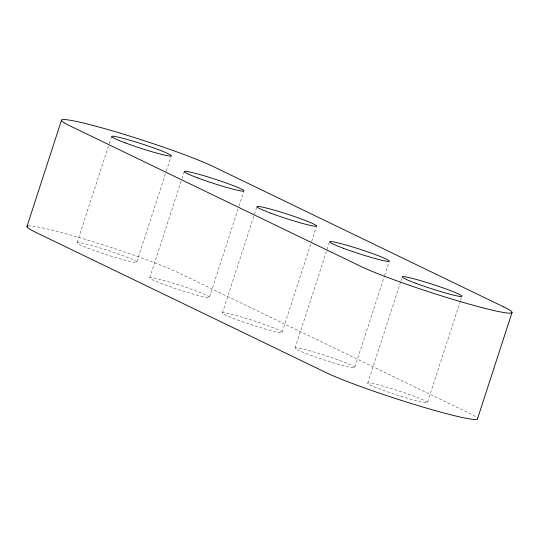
<?xml version="1.0" encoding="UTF-8"?>
<svg xmlns="http://www.w3.org/2000/svg" width="539" height="539" viewBox="0 0 539 539"><rect width="100%" height="100%" fill="white"/><g stroke="black" fill="none" stroke-linecap="round" stroke-linejoin="round"><path stroke-width="0.4" stroke-dasharray="2.69 2.02" d="M77.077 242.698L109.026 144.385M109.282 143.583L111.62 136.394M136.724 262.176A31.377 2.244 18 0 0 93.132 245.899A31.377 2.244 18 0 0 90.848 249.24A31.377 2.244 18 0 0 136.724 262.176L166.073 171.853M166.329 171.058L171.267 155.872M149.741 277.807L181.69 179.494M181.946 178.692L184.284 171.496M209.388 297.285A31.377 2.244 18 0 0 165.796 281.008A31.377 2.244 18 0 0 163.512 284.349A31.377 2.244 18 0 0 209.388 297.285L238.737 206.963M238.993 206.161L243.931 190.974M222.405 312.916L256.948 206.605M282.052 332.395A31.377 2.244 18 0 0 238.46 316.11A31.377 2.244 18 0 0 236.176 319.459A31.377 2.244 18 0 0 282.052 332.395L311.401 242.072M311.657 241.27L316.595 226.084M295.069 348.026L329.612 241.715M354.716 367.504A31.377 2.244 18 0 0 311.124 351.219A31.377 2.244 18 0 0 308.84 354.561A31.377 2.244 18 0 0 354.716 367.504L384.32 276.379M384.583 275.577L389.259 261.193M367.733 383.128L400.72 281.621M400.976 280.819L401.757 278.42M427.38 402.606A31.377 2.244 18 0 0 383.788 386.328A31.377 2.244 18 0 0 381.504 389.67A31.377 2.244 18 0 0 427.38 402.606L460.36 301.099M460.623 300.297L461.923 296.302M28.095 225.908A84.05 6.01 18 0 1 95.403 242.469A84.05 6.01 18 0 1 178.604 272.808L469.26 413.238A84.057 6.01 18 0 1 476.281 417.199"/><path stroke-width="0.81" d="M26.95 226.528L61.493 120.217M477.507 418.783L512.05 312.472M27.172 226.205A84.05 6.01 18 0 0 35.203 232.066L325.859 372.503A84.057 6.01 18 0 0 418.877 405.847A84.057 6.01 18 0 0 477.251 418.102M27.401 226.077A84.05 6.01 18 0 1 27.711 225.982M503.797 306.934L213.141 166.497A84.05 6.01 18 0 0 106.055 129.03A84.05 6.01 18 0 0 69.74 125.762L360.402 266.192A84.057 6.01 18 0 0 467.481 303.659A84.057 6.01 18 0 0 503.797 306.934M125.392 142.929A31.377 2.244 18 0 0 171.267 155.872A31.377 2.244 18 0 0 127.676 139.588A31.377 2.244 18 0 0 125.392 142.929M198.056 178.038A31.377 2.244 18 0 0 243.931 190.974A31.377 2.244 18 0 0 200.34 174.697A31.377 2.244 18 0 0 198.056 178.038M270.719 213.148A31.377 2.244 18 0 0 316.595 226.084A31.377 2.244 18 0 0 273.003 209.806A31.377 2.244 18 0 0 270.719 213.148M343.383 248.257A31.377 2.244 18 0 0 389.259 261.193A31.377 2.244 18 0 0 345.667 244.915A31.377 2.244 18 0 0 343.383 248.257M416.047 283.366A31.377 2.244 18 0 0 461.923 296.302A31.377 2.244 18 0 0 418.331 280.017A31.377 2.244 18 0 0 416.047 283.366"/></g></svg>
